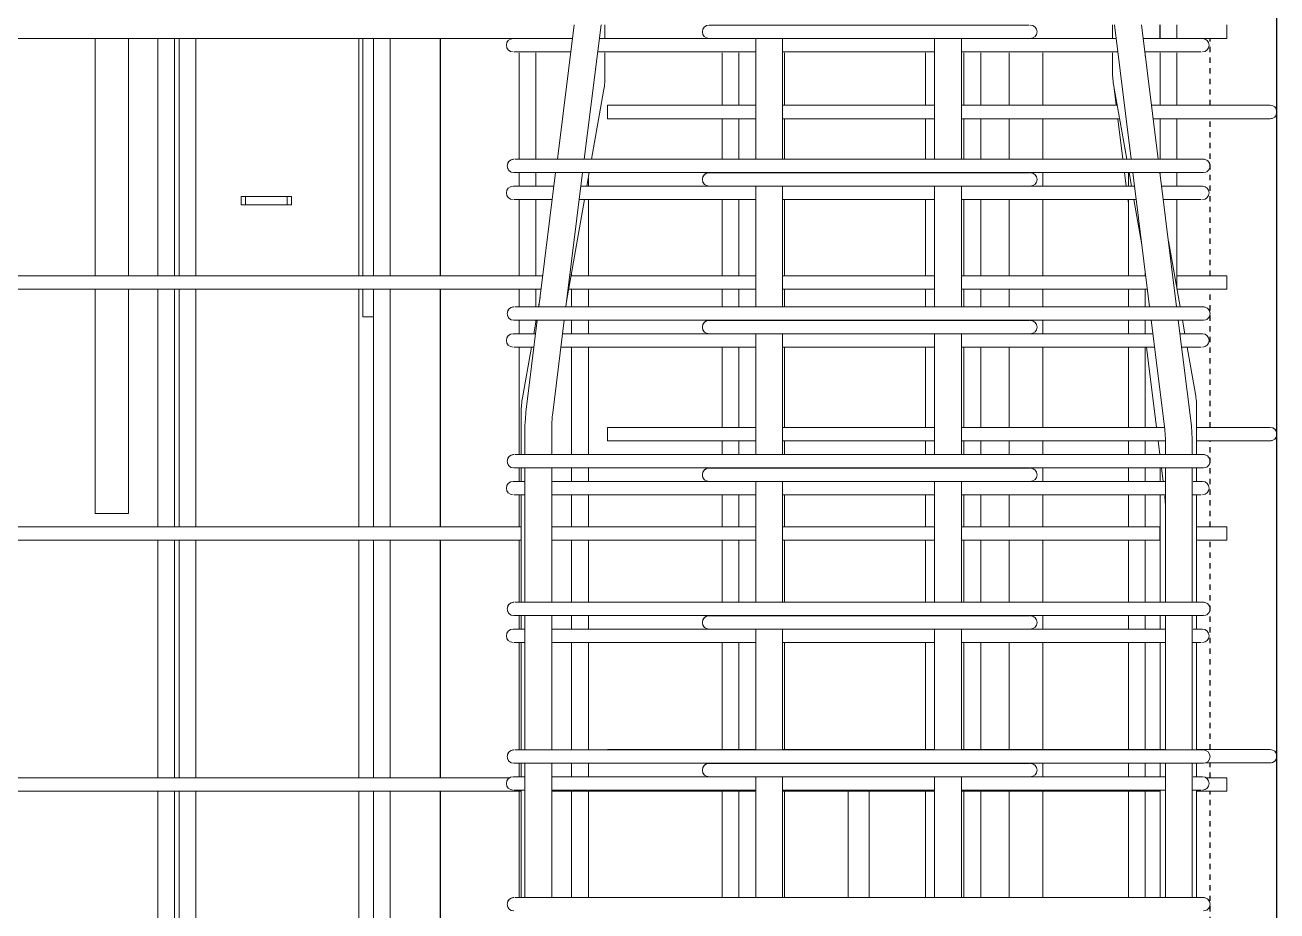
# Model space of a CAD drawing. Header units: millimetres. Extents: x -8986 to 3673, y -4076 to 6166.
# Drawn here: x -5737 to -4989, y 2462 to 2992 of the extents above; entities that cross this region are included whole.
import ezdxf

# ---------------------------------------------------------------- set-up
doc = ezdxf.new("R2010")
doc.units = ezdxf.units.MM
doc.linetypes.add('Dash', pattern=[6.36, 3.18, -3.18])
for name, color, linetype, lineweight in [('A-GENM', 13, 'Continuous', 18), ('A-WALL', 113, 'Continuous', 25), ('A-WALL-HDLN', 110, 'Dash', 25), ('S-RBAR', 171, 'Continuous', 18)]:
    doc.layers.add(name, color=color, linetype=linetype, lineweight=lineweight)

# ---------------------------------------------------------------- blocks, each defined once
blk = doc.blocks.new('RR spread anchor face based - RR-SA-0_7-110-1726815-Elevation Front 1')
at = {"layer": 'A-GENM'}
for p, q in [((-6075.8, 2889.5), (-6073.3, 2889.5)), ((-6075.8, 2884.5), (-6075.8, 2889.5)), ((-6073.3, 2889.5), (-6048.3, 2889.5)), ((-6073.3, 2889.5), (-6073.3, 2884.5)), ((-6048.3, 2889.5), (-6045.8, 2889.5)), ((-6048.3, 2889.5), (-6048.3, 2884.5)), ((-6045.8, 2889.5), (-6045.8, 2884.5)), ((-6073.3, 2884.5), (-6075.8, 2884.5)), ((-6048.3, 2884.5), (-6073.3, 2884.5)), ((-6045.8, 2884.5), (-6048.3, 2884.5))]:
    blk.add_line(p, q, dxfattribs=at)
blk = doc.blocks.new('12_7Ø_ Lifting Insert_COLUMN - 12_9Ø Lifting insert-V3-Elevation Front 1')
at = {"layer": 'A-GENM', "flags": 128}
for points in [[(-5245.15, 2534.1), (-5245.15, 2533.24), (-5245.15, 2531.84), (-5245.15, 2530.37), (-5245.15, 2528.86), (-5245.15, 2527.29), (-5245.15, 2525.68), (-5245.15, 2524.02), (-5245.15, 2522.31), (-5245.15, 2520.57), (-5245.15, 2518.78), (-5245.15, 2516.97), (-5245.15, 2515.12), (-5245.15, 2513.24), (-5245.15, 2511.34), (-5245.15, 2509.41), (-5245.15, 2507.46), (-5245.15, 2505.5), (-5245.15, 2503.52), (-5245.15, 2501.53), (-5245.15, 2499.54), (-5245.15, 2497.54), (-5245.15, 2495.54), (-5245.15, 2493.54), (-5245.15, 2491.55), (-5245.15, 2489.57), (-5245.15, 2487.6), (-5245.15, 2485.64), (-5245.15, 2483.7), (-5245.15, 2481.78), (-5245.15, 2479.89), (-5245.15, 2478.03), (-5245.15, 2476.19), (-5245.15, 2474.39), (-5245.15, 2472.63), (-5245.15, 2470.9)], [(-5232.45, 2470.5), (-5232.45, 2471.69), (-5232.45, 2473.43), (-5232.45, 2475.22), (-5232.45, 2477.03), (-5232.45, 2478.88), (-5232.45, 2480.76), (-5232.45, 2482.66), (-5232.45, 2484.59), (-5232.45, 2486.54), (-5232.45, 2488.5), (-5232.45, 2490.48), (-5232.45, 2492.47), (-5232.45, 2494.46), (-5232.45, 2496.46), (-5232.45, 2498.46), (-5232.45, 2500.46), (-5232.45, 2502.45), (-5232.45, 2504.43), (-5232.45, 2506.4), (-5232.45, 2508.36), (-5232.45, 2510.3), (-5232.45, 2512.22), (-5232.45, 2514.11), (-5232.45, 2515.97), (-5232.45, 2517.81), (-5232.45, 2519.61), (-5232.45, 2521.37), (-5232.45, 2523.1), (-5232.45, 2524.78), (-5232.45, 2526.43), (-5232.45, 2528.02), (-5232.45, 2529.56), (-5232.45, 2531.05), (-5232.45, 2532.49), (-5232.45, 2533.87)]]:
    blk.add_lwpolyline(points, dxfattribs=at)

msp = doc.modelspace()

# ---------------------------------------------------------------- linework, layer by layer
at = {"layer": 'A-WALL'}
for p, q in [((-4988.80383, -1395), (-4988.80383, 3660)), ((-5488.80383, 2984), (-5488.80383, 2842.03448)), ((-5488.80383, 2834.03448), (-5488.80383, 2692.06897)), ((-5488.80383, 2684.06897), (-5488.80383, 2542.10345)), ((-5488.80383, 2534.10345), (-5488.80383, 2392.13793))]:
    msp.add_line(p, q, dxfattribs=at)
at = {"layer": 'A-WALL-HDLN'}
for p, q in [((-5028.80383, 2944), (-5028.80383, 2984)), ((-5028.80383, 2842.03448), (-5028.80383, 2936)), ((-5028.80383, 2751.5), (-5028.80383, 2834.03448)), ((-5028.80383, 2692.06897), (-5028.80383, 2743.5)), ((-5028.80383, 2559), (-5028.80383, 2684.06897)), ((-5028.80383, 2542.10345), (-5028.80383, 2551)), ((-5028.80383, 2392.13793), (-5028.80383, 2534.10345))]:
    msp.add_line(p, q, dxfattribs=at)
at = {"layer": 'S-RBAR'}
for p, q in [((-5418.86112, 2911.75), (-5408.85539, 2992)), ((-5402.73724, 2911.75), (-5392.7315, 2992)), ((-5390.45803, 2983.93359), (-5390.45803, 2992)), ((-5328.19784, 2991.93359), (-5308.19784, 2991.93359)), ((-5156.19784, 2991.93359), (-5308.19784, 2991.93359)), ((-5156.19784, 2991.93359), (-5142.05571, 2991.93359)), ((-5142.05571, 2991.93359), (-5136.87933, 2991.93359)), ((-5136.23873, 2991.93359), (-5136.19784, 2991.93359)), ((-5087.14963, 2983.93359), (-5087.14963, 2992)), ((-5075.89803, 2911.75), (-5085.90376, 2992)), ((-5059.77414, 2911.75), (-5069.77987, 2992)), ((-5058.80383, 2984), (-5058.80383, 2992)), ((-5058.59657, 2983.93359), (-5058.59657, 2992)), ((-5048.59657, 2983.93359), (-5048.59657, 2992)), ((-5018.80383, 2984), (-5018.80383, 2992)), ((-6206.55321, 2984), (-5409.85285, 2984)), ((-5695.05383, 2984), (-5695.05383, 2842.03448)), ((-5675.05383, 2984), (-5675.05383, 2842.03448)), ((-5657.65663, 2842.03448), (-5657.65663, 2984)), ((-5647.65663, 2842.03448), (-5647.65663, 2984)), ((-5644.82283, 2842.03448), (-5644.82283, 2984)), ((-5634.82283, 2842.03448), (-5634.82283, 2984)), ((-5537.57758, 2842.03448), (-5537.57758, 2984)), ((-5535.0984, 2984), (-5535.0984, 2842.03448)), ((-5528.77608, 2842.03448), (-5528.77608, 2984)), ((-5518.77608, 2842.03448), (-5518.77608, 2984)), ((-5425.33806, 2983.93359), (-5445.33806, 2983.93359)), ((-5425.33806, 2983.93359), (-5409.86113, 2983.93359)), ((-5393.73724, 2983.93359), (-5328.19784, 2983.93359)), ((-5390.45803, 2984), (-5328.70225, 2984)), ((-5328.19784, 2983.93359), (-5308.19784, 2983.93359)), ((-5156.19784, 2983.93359), (-5308.19784, 2983.93359)), ((-5300.20383, 2911.75), (-5300.20383, 2983.93359)), ((-5284.20383, 2911.75), (-5284.20383, 2983.93359)), ((-5193.40383, 2911.75), (-5193.40383, 2983.93359)), ((-5177.40383, 2911.75), (-5177.40383, 2983.93359)), ((-5156.19784, 2983.93359), (-5143.28004, 2983.93359)), ((-5143.40508, 2983.93359), (-5140.82432, 2983.93359)), ((-5140.92924, 2983.93359), (-5136.19784, 2983.93359)), ((-5136.19784, 2983.93359), (-5084.89802, 2983.93359)), ((-5135.69344, 2984), (-5087.14963, 2984)), ((-5068.78242, 2984), (-5058.80383, 2984)), ((-5068.77414, 2983.93359), (-5053.33806, 2983.93359)), ((-5033.33806, 2983.93359), (-5053.33806, 2983.93359)), ((-5048.59657, 2984), (-5018.80383, 2984)), ((-5439.4802, 2975.93359), (-5444.65658, 2975.93359)), ((-5441.73624, 2911.75), (-5441.73624, 2975.36627)), ((-5425.33806, 2975.93359), (-5439.4802, 2975.93359)), ((-5431.73624, 2911.75), (-5431.73624, 2975.36627)), ((-5425.33806, 2975.93359), (-5410.85858, 2975.93359)), ((-5394.7347, 2975.93359), (-5300.20383, 2975.93359)), ((-5390.45803, 2960.68834), (-5390.45803, 2975.36627)), ((-5320.31349, 2944), (-5320.31349, 2975.36627)), ((-5310.31349, 2944), (-5310.31349, 2975.36627)), ((-5284.20383, 2975.93359), (-5193.40383, 2975.93359)), ((-5283.08708, 2944), (-5283.08708, 2975.36627)), ((-5198.89073, 2944), (-5198.89073, 2975.36627)), ((-5177.40383, 2975.93359), (-5083.90057, 2975.93359)), ((-5175.84182, 2944), (-5175.84182, 2975.36627)), ((-5165.84182, 2944), (-5165.84182, 2975.36627)), ((-5148.80383, 2944), (-5148.80383, 2975.36627)), ((-5128.80383, 2944), (-5128.80383, 2975.36627)), ((-5087.14963, 2964.78959), (-5087.14963, 2975.36627)), ((-5067.77668, 2975.93359), (-5053.33806, 2975.93359)), ((-5067.46797, 2973.45759), (-5067.46797, 2975.36627)), ((-5058.59657, 2944), (-5058.59657, 2975.36627)), ((-5039.19593, 2975.93359), (-5053.33806, 2975.93359)), ((-5048.59657, 2944), (-5048.59657, 2975.36627)), ((-5034.01955, 2975.93359), (-5039.19593, 2975.93359)), ((-5078.53779, 2911.75), (-5086.4204, 2956.45447)), ((-5084.87087, 2944), (-5086.31266, 2955.56375)), ((-5398.34671, 2911.75), (-5391.18726, 2952.35322)), ((-5388.80383, 2944), (-5300.20383, 2944)), ((-5388.80383, 2936), (-5388.80383, 2944)), ((-5284.20383, 2944), (-5193.40383, 2944)), ((-5177.40383, 2944), (-5084.22434, 2944)), ((-5063.79514, 2944), (-5012.80383, 2944)), ((-4992.80383, 2944), (-5012.80383, 2944)), ((-5388.80383, 2936), (-5300.20383, 2936)), ((-5320.31349, 2911.75), (-5320.31349, 2936)), ((-5310.31349, 2911.75), (-5310.31349, 2936)), ((-5284.20383, 2936), (-5193.40383, 2936)), ((-5283.08708, 2911.75), (-5283.08708, 2936)), ((-5198.89073, 2911.75), (-5198.89073, 2936)), ((-5177.40383, 2936), (-5082.81372, 2936)), ((-5175.84182, 2911.75), (-5175.84182, 2936)), ((-5165.84182, 2911.75), (-5165.84182, 2936)), ((-5148.80383, 2911.75), (-5148.80383, 2936)), ((-5128.80383, 2911.75), (-5128.80383, 2936)), ((-5080.84988, 2911.75), (-5083.87341, 2936)), ((-5062.79768, 2936), (-5012.80383, 2936)), ((-5058.59657, 2911.75), (-5058.59657, 2936)), ((-5048.59657, 2911.75), (-5048.59657, 2936)), ((-4992.80383, 2936), (-5012.80383, 2936)), ((-5444.80383, 2911.75), (-5444.7204, 2911.75)), ((-5444.12235, 2911.75), (-5438.94597, 2911.75)), ((-5438.94597, 2911.75), (-5424.80383, 2911.75)), ((-5052.80383, 2911.75), (-5424.80383, 2911.75)), ((-5052.80383, 2911.75), (-5032.80383, 2911.75)), ((-5444.80383, 2903.75), (-5440.07244, 2903.75)), ((-5441.73624, 2895.68359), (-5441.73624, 2903.75)), ((-5440.17735, 2903.75), (-5437.5966, 2903.75)), ((-5437.72163, 2903.75), (-5424.80383, 2903.75)), ((-5431.73624, 2895.68359), (-5431.73624, 2903.75)), ((-5429.86431, 2823.5), (-5419.85858, 2903.75)), ((-5052.80383, 2903.75), (-5424.80383, 2903.75)), ((-5413.74042, 2823.5), (-5403.73469, 2903.75)), ((-5401.17965, 2895.68359), (-5399.75732, 2903.75)), ((-5328.19784, 2903.68359), (-5308.19784, 2903.68359)), ((-5156.19784, 2903.68359), (-5308.19784, 2903.68359)), ((-5156.19784, 2903.68359), (-5142.05571, 2903.68359)), ((-5142.05571, 2903.68359), (-5136.87933, 2903.68359)), ((-5136.23873, 2903.68359), (-5136.19784, 2903.68359)), ((-5128.80383, 2895.68359), (-5128.80383, 2903.75)), ((-5078.84668, 2895.68359), (-5079.85242, 2903.75)), ((-5077.46797, 2895.68359), (-5077.46797, 2903.75)), ((-5075.70485, 2895.68359), (-5077.12718, 2903.75)), ((-5064.89484, 2823.5), (-5074.90057, 2903.75)), ((-5048.77096, 2823.5), (-5058.77669, 2903.75)), ((-5058.59657, 2902.30541), (-5058.59657, 2903.75)), ((-5052.80383, 2903.75), (-5032.80383, 2903.75)), ((-5048.59657, 2895.68359), (-5048.59657, 2903.75)), ((-5425.33806, 2895.68359), (-5445.33806, 2895.68359)), ((-5425.33806, 2895.68359), (-5420.86431, 2895.68359)), ((-5404.74043, 2895.68359), (-5328.19784, 2895.68359)), ((-5400.33233, 2895.68359), (-5400.33233, 2900.48899)), ((-5328.19784, 2895.68359), (-5308.19784, 2895.68359)), ((-5156.19784, 2895.68359), (-5308.19784, 2895.68359)), ((-5300.20383, 2823.5), (-5300.20383, 2895.68359)), ((-5284.20383, 2823.5), (-5284.20383, 2895.68359)), ((-5193.40383, 2823.5), (-5193.40383, 2895.68359)), ((-5177.40383, 2823.5), (-5177.40383, 2895.68359)), ((-5156.19784, 2895.68359), (-5143.28004, 2895.68359)), ((-5143.40508, 2895.68359), (-5140.82432, 2895.68359)), ((-5140.92924, 2895.68359), (-5136.19784, 2895.68359)), ((-5136.19784, 2895.68359), (-5073.89484, 2895.68359)), ((-5057.77095, 2895.68359), (-5053.33806, 2895.68359)), ((-5033.33806, 2895.68359), (-5053.33806, 2895.68359)), ((-5439.4802, 2887.68359), (-5444.65658, 2887.68359)), ((-5441.73624, 2842.03448), (-5441.73624, 2887.68359)), ((-5425.33806, 2887.68359), (-5439.4802, 2887.68359)), ((-5431.73624, 2842.03448), (-5431.73624, 2887.68359)), ((-5425.33806, 2887.68359), (-5421.86177, 2887.68359)), ((-5413.33691, 2826.73632), (-5402.59026, 2887.68359)), ((-5405.73788, 2887.68359), (-5300.20383, 2887.68359)), ((-5400.33233, 2842.03448), (-5400.33233, 2887.68359)), ((-5320.31349, 2842.03448), (-5320.31349, 2887.68359)), ((-5310.31349, 2842.03448), (-5310.31349, 2887.68359)), ((-5284.20383, 2887.68359), (-5193.40383, 2887.68359)), ((-5283.08708, 2842.03448), (-5283.08708, 2887.68359)), ((-5198.89073, 2842.03448), (-5198.89073, 2887.68359)), ((-5177.40383, 2887.68359), (-5072.89738, 2887.68359)), ((-5175.84182, 2842.03448), (-5175.84182, 2887.68359)), ((-5165.84182, 2842.03448), (-5165.84182, 2887.68359)), ((-5148.80383, 2842.03448), (-5148.80383, 2887.68359)), ((-5128.80383, 2842.03448), (-5128.80383, 2887.68359)), ((-5077.46797, 2884.62574), (-5077.81466, 2887.40631)), ((-5077.46797, 2842.03448), (-5077.46797, 2887.68359)), ((-5069.52507, 2860.63633), (-5074.29424, 2887.68359)), ((-5056.7735, 2887.68359), (-5053.33806, 2887.68359)), ((-5039.19593, 2887.68359), (-5053.33806, 2887.68359)), ((-5048.59657, 2834.08524), (-5048.59657, 2887.68359)), ((-5034.01955, 2887.68359), (-5039.19593, 2887.68359)), ((-5046.73011, 2823.5), (-5053.69799, 2863.01683)), ((-5410.33233, 2842.03448), (-5410.33233, 2843.77617)), ((-5067.46797, 2842.03448), (-5067.46797, 2844.13752)), ((-6211.80383, 2842.03448), (-5427.55339, 2842.03448)), ((-5410.63943, 2842.03448), (-5300.20383, 2842.03448)), ((-5284.20383, 2842.03448), (-5193.40383, 2842.03448)), ((-5177.40383, 2842.03448), (-5067.20576, 2842.03448)), ((-5048.59657, 2842.03448), (-5018.80383, 2842.03448)), ((-5018.80383, 2834.03448), (-5018.80383, 2842.03448)), ((-6211.80383, 2834.03448), (-5428.55085, 2834.03448)), ((-5695.05383, 2834.03448), (-5695.05383, 2700)), ((-5675.05383, 2834.03448), (-5675.05383, 2700)), ((-5657.65663, 2692.06897), (-5657.65663, 2834.03448)), ((-5647.65663, 2692.06897), (-5647.65663, 2834.03448)), ((-5644.82283, 2692.06897), (-5644.82283, 2834.03448)), ((-5634.82283, 2692.06897), (-5634.82283, 2834.03448)), ((-5537.57758, 2692.06897), (-5537.57758, 2834.03448)), ((-5535.0984, 2834.03448), (-5535.0984, 2817.5)), ((-5528.77608, 2692.06897), (-5528.77608, 2834.03448)), ((-5518.77608, 2692.06897), (-5518.77608, 2834.03448)), ((-5441.73624, 2823.5), (-5441.73624, 2834.03448)), ((-5431.73624, 2823.5), (-5431.73624, 2834.03448)), ((-5430.15439, 2823.5), (-5429.16399, 2829.11681)), ((-5412.05005, 2834.03448), (-5300.20383, 2834.03448)), ((-5410.33233, 2823.5), (-5410.33233, 2834.03448)), ((-5400.33233, 2823.5), (-5400.33233, 2834.03448)), ((-5320.31349, 2823.5), (-5320.31349, 2834.03448)), ((-5310.31349, 2823.5), (-5310.31349, 2834.03448)), ((-5284.20383, 2834.03448), (-5193.40383, 2834.03448)), ((-5283.08708, 2823.5), (-5283.08708, 2834.03448)), ((-5198.89073, 2823.5), (-5198.89073, 2834.03448)), ((-5177.40383, 2834.03448), (-5066.2083, 2834.03448)), ((-5175.84182, 2823.5), (-5175.84182, 2834.03448)), ((-5165.84182, 2823.5), (-5165.84182, 2834.03448)), ((-5148.80383, 2823.5), (-5148.80383, 2834.03448)), ((-5128.80383, 2823.5), (-5128.80383, 2834.03448)), ((-5077.46797, 2823.5), (-5077.46797, 2834.03448)), ((-5067.46797, 2823.5), (-5067.46797, 2834.03448)), ((-5048.58763, 2834.03448), (-5018.80383, 2834.03448)), ((-5444.80383, 2823.5), (-5444.7204, 2823.5)), ((-5444.12235, 2823.5), (-5438.94597, 2823.5)), ((-5438.94597, 2823.5), (-5424.80383, 2823.5)), ((-5052.80383, 2823.5), (-5424.80383, 2823.5)), ((-5052.80383, 2823.5), (-5032.80383, 2823.5)), ((-5535.0984, 2817.5), (-5528.77608, 2817.5)), ((-5444.80383, 2815.5), (-5440.07244, 2815.5)), ((-5441.73624, 2807.43359), (-5441.73624, 2815.5)), ((-5440.17735, 2815.5), (-5437.5966, 2815.5)), ((-5437.72163, 2815.5), (-5424.80383, 2815.5)), ((-5437.70544, 2760.61093), (-5430.86176, 2815.5)), ((-5432.98733, 2807.43359), (-5431.565, 2815.5)), ((-5431.73624, 2814.52885), (-5431.73624, 2815.5)), ((-5052.80383, 2815.5), (-5424.80383, 2815.5)), ((-5421.82838, 2758.63135), (-5414.73788, 2815.5)), ((-5410.33233, 2807.43359), (-5410.33233, 2815.5)), ((-5400.33233, 2807.43359), (-5400.33233, 2815.5)), ((-5328.19784, 2815.43359), (-5308.19784, 2815.43359)), ((-5156.19784, 2815.43359), (-5308.19784, 2815.43359)), ((-5156.19784, 2815.43359), (-5142.05571, 2815.43359)), ((-5142.05571, 2815.43359), (-5136.87933, 2815.43359)), ((-5136.23873, 2815.43359), (-5136.19784, 2815.43359)), ((-5128.80383, 2807.43359), (-5128.80383, 2815.5)), ((-5077.46797, 2807.43359), (-5077.46797, 2815.5)), ((-5067.46797, 2807.43359), (-5067.46797, 2815.5)), ((-5055.77928, 2750.38955), (-5063.89739, 2815.5)), ((-5052.80383, 2815.5), (-5032.80383, 2815.5)), ((-5039.90222, 2752.36913), (-5047.7735, 2815.5)), ((-5043.89717, 2807.43359), (-5045.3195, 2815.5)), ((-5432.04325, 2807.43359), (-5445.33806, 2807.43359)), ((-5415.74361, 2807.43359), (-5328.19784, 2807.43359)), ((-5328.19784, 2807.43359), (-5308.19784, 2807.43359)), ((-5156.19784, 2807.43359), (-5308.19784, 2807.43359)), ((-5300.20383, 2804.95173), (-5300.20383, 2807.43359)), ((-5284.20383, 2804.95173), (-5284.20383, 2807.43359)), ((-5193.40383, 2804.95173), (-5193.40383, 2807.43359)), ((-5177.40383, 2804.95173), (-5177.40383, 2807.43359)), ((-5156.19784, 2807.43359), (-5143.28004, 2807.43359)), ((-5143.40508, 2807.43359), (-5140.82432, 2807.43359)), ((-5140.92924, 2807.43359), (-5136.19784, 2807.43359)), ((-5136.19784, 2807.43359), (-5062.89165, 2807.43359)), ((-5033.33806, 2807.43359), (-5046.59258, 2807.43359)), ((-5439.4802, 2799.43359), (-5444.65658, 2799.43359)), ((-5441.73624, 2735.25), (-5441.73624, 2799.43359)), ((-5439.72881, 2769.20077), (-5434.39794, 2799.43359)), ((-5432.99173, 2799.43359), (-5439.4802, 2799.43359)), ((-5416.74107, 2799.43359), (-5300.20383, 2799.43359)), ((-5410.33233, 2735.25), (-5410.33233, 2799.43359)), ((-5400.33233, 2735.25), (-5400.33233, 2799.43359)), ((-5320.31349, 2751.5), (-5320.31349, 2799.43359)), ((-5310.31349, 2751.5), (-5310.31349, 2799.43359)), ((-5300.20383, 2804.95173), (-5300.20383, 2798.00581)), ((-5284.20383, 2804.95173), (-5284.20383, 2798.00581)), ((-5284.20383, 2799.43359), (-5193.40383, 2799.43359)), ((-5283.08708, 2751.5), (-5283.08708, 2799.43359)), ((-5198.89073, 2751.5), (-5198.89073, 2799.43359)), ((-5193.40383, 2804.95173), (-5193.40383, 2798.00581)), ((-5177.40383, 2804.95173), (-5177.40383, 2798.00581)), ((-5177.40383, 2799.43359), (-5061.89419, 2799.43359)), ((-5175.84182, 2751.5), (-5175.84182, 2799.43359)), ((-5165.84182, 2751.5), (-5165.84182, 2799.43359)), ((-5148.80383, 2751.5), (-5148.80383, 2799.43359)), ((-5128.80383, 2751.5), (-5128.80383, 2799.43359)), ((-5077.46797, 2751.5), (-5077.46797, 2799.43359)), ((-5067.46797, 2751.5), (-5067.46797, 2799.43359)), ((-5060.86958, 2751.5), (-5066.84604, 2799.43359)), ((-5039.19593, 2799.43359), (-5045.68439, 2799.43359)), ((-5037.53306, 2771.34092), (-5042.48655, 2799.43359)), ((-5034.01955, 2799.43359), (-5039.19593, 2799.43359)), ((-5300.20383, 2735.25), (-5300.20383, 2798.00581)), ((-5284.20383, 2735.25), (-5284.20383, 2798.00581)), ((-5193.40383, 2735.25), (-5193.40383, 2798.00581)), ((-5177.40383, 2735.25), (-5177.40383, 2798.00581)), ((-5440.45803, 2735.25), (-5440.45803, 2760.86566)), ((-5036.80383, 2735.25), (-5036.80383, 2763.00581)), ((-5438.19661, 2752.67521), (-5437.95103, 2756.64307)), ((-5437.95103, 2756.64307), (-5437.70544, 2760.61093)), ((-5422.19661, 2752.67521), (-5421.87279, 2758.26338)), ((-5421.87279, 2758.26338), (-5421.82838, 2758.63135)), ((-5438.19661, 2735.25), (-5438.19661, 2752.67521)), ((-5422.19661, 2735.25), (-5422.19661, 2752.67521)), ((-5388.80383, 2751.5), (-5300.20383, 2751.5)), ((-5388.80383, 2743.5), (-5388.80383, 2751.5)), ((-5284.20383, 2751.5), (-5193.40383, 2751.5)), ((-5177.40383, 2751.5), (-5055.91774, 2751.5)), ((-5055.73487, 2750.02158), (-5055.77928, 2750.38955)), ((-5055.41105, 2744.43341), (-5055.73487, 2750.02158)), ((-5039.65663, 2748.40127), (-5039.90222, 2752.36913)), ((-5039.41105, 2744.43341), (-5039.65663, 2748.40127)), ((-5036.80383, 2751.5), (-5012.80383, 2751.5)), ((-4992.80383, 2751.5), (-5012.80383, 2751.5)), ((-5388.80383, 2743.5), (-5300.20383, 2743.5)), ((-5320.31349, 2735.25), (-5320.31349, 2743.5)), ((-5310.31349, 2735.25), (-5310.31349, 2743.5)), ((-5284.20383, 2743.5), (-5193.40383, 2743.5)), ((-5283.08708, 2735.25), (-5283.08708, 2743.5)), ((-5198.89073, 2735.25), (-5198.89073, 2743.5)), ((-5177.40383, 2743.5), (-5055.41105, 2743.5)), ((-5175.84182, 2735.25), (-5175.84182, 2743.5)), ((-5165.84182, 2735.25), (-5165.84182, 2743.5)), ((-5148.80383, 2735.25), (-5148.80383, 2743.5)), ((-5128.80383, 2735.25), (-5128.80383, 2743.5)), ((-5077.46797, 2735.25), (-5077.46797, 2743.5)), ((-5067.46797, 2735.25), (-5067.46797, 2743.5)), ((-5058.8435, 2735.25), (-5059.87213, 2743.5)), ((-5055.41105, 2735.25), (-5055.41105, 2744.43341)), ((-5039.41105, 2735.25), (-5039.41105, 2744.43341)), ((-5036.80383, 2743.5), (-5012.80383, 2743.5)), ((-4992.80383, 2743.5), (-5012.80383, 2743.5)), ((-5444.80383, 2735.25), (-5444.7204, 2735.25)), ((-5444.12235, 2735.25), (-5438.94597, 2735.25)), ((-5438.94597, 2735.25), (-5424.80383, 2735.25)), ((-5052.80383, 2735.25), (-5424.80383, 2735.25)), ((-5052.80383, 2735.25), (-5032.80383, 2735.25)), ((-5444.80383, 2727.25), (-5440.07244, 2727.25)), ((-5441.73624, 2719.18359), (-5441.73624, 2727.25)), ((-5440.45803, 2719.18359), (-5440.45803, 2727.25)), ((-5440.17735, 2727.25), (-5437.5966, 2727.25)), ((-5438.19661, 2647), (-5438.19661, 2727.25)), ((-5437.72163, 2727.25), (-5424.80383, 2727.25)), ((-5052.80383, 2727.25), (-5424.80383, 2727.25)), ((-5422.19661, 2647), (-5422.19661, 2727.25)), ((-5410.33233, 2719.18359), (-5410.33233, 2727.25)), ((-5400.33233, 2719.18359), (-5400.33233, 2727.25)), ((-5328.19784, 2727.18359), (-5308.19784, 2727.18359)), ((-5156.19784, 2727.18359), (-5308.19784, 2727.18359)), ((-5156.19784, 2727.18359), (-5142.05571, 2727.18359)), ((-5142.05571, 2727.18359), (-5136.87933, 2727.18359)), ((-5136.23873, 2727.18359), (-5136.19784, 2727.18359)), ((-5128.80383, 2719.18359), (-5128.80383, 2727.25)), ((-5077.46797, 2719.18359), (-5077.46797, 2727.25)), ((-5067.46797, 2719.18359), (-5067.46797, 2727.25)), ((-5058.59657, 2719.18359), (-5058.59657, 2727.25)), ((-5056.84031, 2719.18359), (-5057.84605, 2727.25)), ((-5055.41105, 2647), (-5055.41105, 2727.25)), ((-5052.80383, 2727.25), (-5032.80383, 2727.25)), ((-5039.41105, 2647), (-5039.41105, 2727.25)), ((-5036.80383, 2719.18359), (-5036.80383, 2727.25)), ((-5438.64646, 2719.18359), (-5445.33806, 2719.18359)), ((-5422.19661, 2719.18359), (-5328.19784, 2719.18359)), ((-5328.19784, 2719.18359), (-5308.19784, 2719.18359)), ((-5156.19784, 2719.18359), (-5308.19784, 2719.18359)), ((-5300.20383, 2647), (-5300.20383, 2719.18359)), ((-5284.20383, 2647), (-5284.20383, 2719.18359)), ((-5193.40383, 2647), (-5193.40383, 2719.18359)), ((-5177.40383, 2647), (-5177.40383, 2719.18359)), ((-5156.19784, 2719.18359), (-5143.28004, 2719.18359)), ((-5143.40508, 2719.18359), (-5140.82432, 2719.18359)), ((-5140.92924, 2719.18359), (-5136.19784, 2719.18359)), ((-5136.19784, 2719.18359), (-5055.41105, 2719.18359)), ((-5033.33806, 2719.18359), (-5038.92869, 2719.18359)), ((-5439.4802, 2711.18359), (-5444.65658, 2711.18359)), ((-5441.73624, 2692.06897), (-5441.73624, 2711.18359)), ((-5440.45803, 2647), (-5440.45803, 2711.18359)), ((-5438.34, 2711.18359), (-5439.4802, 2711.18359)), ((-5422.19661, 2711.18359), (-5300.20383, 2711.18359)), ((-5410.33233, 2692.06897), (-5410.33233, 2711.18359)), ((-5400.33233, 2692.06897), (-5400.33233, 2711.18359)), ((-5320.31349, 2692.06897), (-5320.31349, 2711.18359)), ((-5310.31349, 2692.06897), (-5310.31349, 2711.18359)), ((-5284.20383, 2711.18359), (-5193.40383, 2711.18359)), ((-5283.08708, 2692.06897), (-5283.08708, 2711.18359)), ((-5198.89073, 2692.06897), (-5198.89073, 2711.18359)), ((-5177.40383, 2711.18359), (-5055.41105, 2711.18359)), ((-5175.84182, 2692.06897), (-5175.84182, 2711.18359)), ((-5165.84182, 2692.06897), (-5165.84182, 2711.18359)), ((-5148.80383, 2692.06897), (-5148.80383, 2711.18359)), ((-5128.80383, 2692.06897), (-5128.80383, 2711.18359)), ((-5077.46797, 2692.06897), (-5077.46797, 2711.18359)), ((-5067.46797, 2692.06897), (-5067.46797, 2711.18359)), ((-5058.59657, 2647), (-5058.59657, 2711.18359)), ((-5055.73487, 2710.30577), (-5055.77928, 2710.67374)), ((-5055.41105, 2704.7176), (-5055.73487, 2710.30577)), ((-5034.01955, 2711.18359), (-5039.19593, 2711.18359)), ((-5036.80383, 2647), (-5036.80383, 2711.18359)), ((-5695.05383, 2700), (-5675.05383, 2700)), ((-6211.80383, 2692.06897), (-5440.45803, 2692.06897)), ((-5422.19661, 2692.06897), (-5300.20383, 2692.06897)), ((-5284.20383, 2692.06897), (-5193.40383, 2692.06897)), ((-5177.40383, 2692.06897), (-5058.80383, 2692.06897)), ((-5058.80383, 2684.06897), (-5058.80383, 2692.06897)), ((-5036.80383, 2692.06897), (-5018.80383, 2692.06897)), ((-5018.80383, 2684.06897), (-5018.80383, 2692.06897)), ((-6211.80383, 2684.06897), (-5440.45803, 2684.06897)), ((-5657.65663, 2542.10345), (-5657.65663, 2684.06897)), ((-5647.65663, 2542.10345), (-5647.65663, 2684.06897)), ((-5644.82283, 2542.10345), (-5644.82283, 2684.06897)), ((-5634.82283, 2542.10345), (-5634.82283, 2684.06897)), ((-5537.57758, 2542.10345), (-5537.57758, 2684.06897)), ((-5528.77608, 2542.10345), (-5528.77608, 2684.06897)), ((-5518.77608, 2542.10345), (-5518.77608, 2684.06897)), ((-5441.73624, 2647), (-5441.73624, 2684.06897)), ((-5422.19661, 2684.06897), (-5300.20383, 2684.06897)), ((-5410.33233, 2647), (-5410.33233, 2684.06897)), ((-5400.33233, 2647), (-5400.33233, 2684.06897)), ((-5320.31349, 2647), (-5320.31349, 2684.06897)), ((-5310.31349, 2647), (-5310.31349, 2684.06897)), ((-5284.20383, 2684.06897), (-5193.40383, 2684.06897)), ((-5283.08708, 2647), (-5283.08708, 2684.06897)), ((-5198.89073, 2647), (-5198.89073, 2684.06897)), ((-5177.40383, 2684.06897), (-5058.80383, 2684.06897)), ((-5175.84182, 2647), (-5175.84182, 2684.06897)), ((-5165.84182, 2647), (-5165.84182, 2684.06897)), ((-5148.80383, 2647), (-5148.80383, 2684.06897)), ((-5128.80383, 2647), (-5128.80383, 2684.06897)), ((-5077.46797, 2647), (-5077.46797, 2684.06897)), ((-5067.46797, 2647), (-5067.46797, 2684.06897)), ((-5036.80383, 2684.06897), (-5018.80383, 2684.06897)), ((-5444.80383, 2647), (-5444.7204, 2647)), ((-5444.12235, 2647), (-5438.94597, 2647)), ((-5438.94597, 2647), (-5424.80383, 2647)), ((-5052.80383, 2647), (-5424.80383, 2647)), ((-5052.80383, 2647), (-5032.80383, 2647)), ((-5444.80383, 2639), (-5440.07244, 2639)), ((-5441.73624, 2630.93359), (-5441.73624, 2639)), ((-5440.45803, 2630.93359), (-5440.45803, 2639)), ((-5440.17735, 2639), (-5437.5966, 2639)), ((-5438.19661, 2558.75), (-5438.19661, 2639)), ((-5437.72163, 2639), (-5424.80383, 2639)), ((-5052.80383, 2639), (-5424.80383, 2639)), ((-5422.19661, 2558.75), (-5422.19661, 2639)), ((-5410.33233, 2630.93359), (-5410.33233, 2639)), ((-5400.33233, 2630.93359), (-5400.33233, 2639)), ((-5328.19784, 2638.93359), (-5308.19784, 2638.93359)), ((-5156.19784, 2638.93359), (-5308.19784, 2638.93359)), ((-5156.19784, 2638.93359), (-5142.05571, 2638.93359)), ((-5142.05571, 2638.93359), (-5136.87933, 2638.93359)), ((-5136.23873, 2638.93359), (-5136.19784, 2638.93359)), ((-5128.80383, 2630.93359), (-5128.80383, 2639)), ((-5077.46797, 2630.93359), (-5077.46797, 2639)), ((-5067.46797, 2630.93359), (-5067.46797, 2639)), ((-5058.59657, 2630.93359), (-5058.59657, 2639)), ((-5055.41105, 2558.75), (-5055.41105, 2639)), ((-5052.80383, 2639), (-5032.80383, 2639)), ((-5039.41105, 2558.75), (-5039.41105, 2639)), ((-5036.80383, 2630.93359), (-5036.80383, 2639)), ((-5438.64646, 2630.93359), (-5445.33806, 2630.93359)), ((-5422.19661, 2630.93359), (-5328.19784, 2630.93359)), ((-5328.19784, 2630.93359), (-5308.19784, 2630.93359)), ((-5156.19784, 2630.93359), (-5308.19784, 2630.93359)), ((-5300.20383, 2558.75), (-5300.20383, 2630.93359)), ((-5284.20383, 2558.75), (-5284.20383, 2630.93359)), ((-5193.40383, 2558.75), (-5193.40383, 2630.93359)), ((-5177.40383, 2558.75), (-5177.40383, 2630.93359)), ((-5156.19784, 2630.93359), (-5143.28004, 2630.93359)), ((-5143.40508, 2630.93359), (-5140.82432, 2630.93359)), ((-5140.92924, 2630.93359), (-5136.19784, 2630.93359)), ((-5136.19784, 2630.93359), (-5055.41105, 2630.93359)), ((-5033.33806, 2630.93359), (-5038.92869, 2630.93359)), ((-5439.4802, 2622.93359), (-5444.65658, 2622.93359)), ((-5441.73624, 2558.75), (-5441.73624, 2622.93359)), ((-5440.45803, 2558.75), (-5440.45803, 2622.93359)), ((-5438.34, 2622.93359), (-5439.4802, 2622.93359)), ((-5422.19661, 2622.93359), (-5300.20383, 2622.93359)), ((-5410.33233, 2558.75), (-5410.33233, 2622.93359)), ((-5400.33233, 2558.75), (-5400.33233, 2622.93359)), ((-5320.31349, 2559), (-5320.31349, 2622.93359)), ((-5310.31349, 2559), (-5310.31349, 2622.93359)), ((-5284.20383, 2622.93359), (-5193.40383, 2622.93359)), ((-5283.08708, 2559), (-5283.08708, 2622.93359)), ((-5198.89073, 2559), (-5198.89073, 2622.93359)), ((-5177.40383, 2622.93359), (-5055.41105, 2622.93359)), ((-5175.84182, 2559), (-5175.84182, 2622.93359)), ((-5165.84182, 2559), (-5165.84182, 2622.93359)), ((-5148.80383, 2559), (-5148.80383, 2622.93359)), ((-5128.80383, 2559), (-5128.80383, 2622.93359)), ((-5077.46797, 2559), (-5077.46797, 2622.93359)), ((-5067.46797, 2559), (-5067.46797, 2622.93359)), ((-5058.59657, 2559), (-5058.59657, 2622.93359)), ((-5034.01955, 2622.93359), (-5039.19593, 2622.93359)), ((-5036.80383, 2558.75), (-5036.80383, 2622.93359)), ((-5444.80383, 2558.75), (-5444.7204, 2558.75)), ((-5444.12235, 2558.75), (-5438.94597, 2558.75)), ((-5438.94597, 2558.75), (-5424.80383, 2558.75)), ((-5052.80383, 2558.75), (-5424.80383, 2558.75)), ((-5388.80383, 2559), (-5300.20383, 2559)), ((-5284.20383, 2559), (-5193.40383, 2559)), ((-5177.40383, 2559), (-5055.41105, 2559)), ((-5052.80383, 2558.75), (-5032.80383, 2558.75)), ((-5036.80383, 2559), (-5012.80383, 2559)), ((-4992.80383, 2559), (-5012.80383, 2559)), ((-5444.80383, 2550.75), (-5440.07244, 2550.75)), ((-5441.73624, 2542.68359), (-5441.73624, 2550.75)), ((-5440.45803, 2542.68359), (-5440.45803, 2550.75)), ((-5440.17735, 2550.75), (-5437.5966, 2550.75)), ((-5438.19661, 2470.5), (-5438.19661, 2550.75)), ((-5437.72163, 2550.75), (-5424.80383, 2550.75)), ((-5052.80383, 2550.75), (-5424.80383, 2550.75)), ((-5422.19661, 2470.5), (-5422.19661, 2550.75)), ((-5410.33233, 2542.68359), (-5410.33233, 2550.75)), ((-5400.33233, 2542.68359), (-5400.33233, 2550.75)), ((-5328.19784, 2550.68359), (-5308.19784, 2550.68359)), ((-5156.19784, 2550.68359), (-5308.19784, 2550.68359)), ((-5156.19784, 2550.68359), (-5142.05571, 2550.68359)), ((-5142.05571, 2550.68359), (-5136.87933, 2550.68359)), ((-5136.23873, 2550.68359), (-5136.19784, 2550.68359)), ((-5128.80383, 2542.68359), (-5128.80383, 2550.75)), ((-5077.46797, 2542.68359), (-5077.46797, 2550.75)), ((-5067.46797, 2542.68359), (-5067.46797, 2550.75)), ((-5058.59657, 2542.68359), (-5058.59657, 2550.75)), ((-5055.41105, 2470.5), (-5055.41105, 2550.75)), ((-5052.80383, 2550.75), (-5032.80383, 2550.75)), ((-5039.41105, 2470.5), (-5039.41105, 2550.75)), ((-5036.80383, 2542.68359), (-5036.80383, 2550.75)), ((-5031.49405, 2551), (-5012.80383, 2551)), ((-4992.80383, 2551), (-5012.80383, 2551)), ((-6211.80383, 2542.10345), (-5447.33806, 2542.10345)), ((-5438.64646, 2542.68359), (-5445.33806, 2542.68359)), ((-5422.19661, 2542.68359), (-5328.19784, 2542.68359)), ((-5328.19784, 2542.68359), (-5308.19784, 2542.68359)), ((-5156.19784, 2542.68359), (-5308.19784, 2542.68359)), ((-5300.20383, 2470.5), (-5300.20383, 2542.68359)), ((-5284.20383, 2470.5), (-5284.20383, 2542.68359)), ((-5193.40383, 2470.5), (-5193.40383, 2542.68359)), ((-5177.40383, 2470.5), (-5177.40383, 2542.68359)), ((-5156.19784, 2542.68359), (-5143.28004, 2542.68359)), ((-5143.40508, 2542.68359), (-5140.82432, 2542.68359)), ((-5140.92924, 2542.68359), (-5136.19784, 2542.68359)), ((-5136.19784, 2542.68359), (-5055.41105, 2542.68359)), ((-5033.33806, 2542.68359), (-5038.92869, 2542.68359)), ((-5031.33806, 2542.10345), (-5018.80383, 2542.10345)), ((-5018.80383, 2534.10345), (-5018.80383, 2542.10345)), ((-6211.80383, 2534.10345), (-5440.45803, 2534.10345)), ((-5657.65663, 2392.13793), (-5657.65663, 2534.10345)), ((-5647.65663, 2392.13793), (-5647.65663, 2534.10345)), ((-5644.82283, 2392.13793), (-5644.82283, 2534.10345)), ((-5634.82283, 2392.13793), (-5634.82283, 2534.10345)), ((-5537.57758, 2392.13793), (-5537.57758, 2534.10345)), ((-5528.77608, 2392.13793), (-5528.77608, 2534.10345)), ((-5518.77608, 2392.13793), (-5518.77608, 2534.10345)), ((-5439.4802, 2534.68359), (-5444.65658, 2534.68359)), ((-5441.73624, 2470.5), (-5441.73624, 2534.10345)), ((-5440.45803, 2470.5), (-5440.45803, 2534.68359)), ((-5438.34, 2534.68359), (-5439.4802, 2534.68359)), ((-5422.19661, 2534.68359), (-5300.20383, 2534.68359)), ((-5422.19661, 2534.10345), (-5300.20383, 2534.10345)), ((-5410.33233, 2470.5), (-5410.33233, 2534.10345)), ((-5400.33233, 2470.5), (-5400.33233, 2534.10345)), ((-5320.31349, 2470.5), (-5320.31349, 2534.10345)), ((-5310.31349, 2470.5), (-5310.31349, 2534.10345)), ((-5284.20383, 2534.68359), (-5193.40383, 2534.68359)), ((-5284.20383, 2534.10345), (-5193.40383, 2534.10345)), ((-5283.08708, 2470.5), (-5283.08708, 2534.10345)), ((-5198.89073, 2470.5), (-5198.89073, 2534.10345)), ((-5177.40383, 2534.68359), (-5055.41105, 2534.68359)), ((-5177.40383, 2534.10345), (-5058.80383, 2534.10345)), ((-5175.84182, 2470.5), (-5175.84182, 2534.10345)), ((-5165.84182, 2470.5), (-5165.84182, 2534.10345)), ((-5148.80383, 2470.5), (-5148.80383, 2534.10345)), ((-5128.80383, 2470.5), (-5128.80383, 2534.10345)), ((-5077.46797, 2470.5), (-5077.46797, 2534.10345)), ((-5067.46797, 2470.5), (-5067.46797, 2534.10345)), ((-5058.59657, 2470.5), (-5058.59657, 2534.68359)), ((-5034.01955, 2534.68359), (-5039.19593, 2534.68359)), ((-5036.80383, 2470.5), (-5036.80383, 2534.68359)), ((-5036.80383, 2534.10345), (-5018.80383, 2534.10345)), ((-5444.80383, 2470.5), (-5444.7204, 2470.5)), ((-5444.12235, 2470.5), (-5438.94597, 2470.5)), ((-5438.94597, 2470.5), (-5424.80383, 2470.5)), ((-5052.80383, 2470.5), (-5424.80383, 2470.5)), ((-5052.80383, 2470.5), (-5032.80383, 2470.5))]:
    msp.add_line(p, q, dxfattribs=at)
for centre, radius, start, end in [((-5328.19784, 2987.93359), 4, 90, 270), ((-5136.19784, 2987.93359), 4, 270, 90), ((-5136.19784, 2987.93359), 4, 270, 90), ((-5445.33806, 2979.93359), 4, 90, 270), ((-5033.33806, 2979.93359), 4, 270, 90), ((-5039.14963, 2964.78959), 48, 180, 190), ((-5438.45803, 2960.68834), 48, 350, 0), ((-4992.80383, 2940), 4, 270, 90), ((-4992.80383, 2940), 4, 15, 60), ((-4992.80383, 2940), 4, 270, 285), ((-4992.80383, 2940), 4, 300, 345), ((-5444.80383, 2907.75), 4, 90, 270), ((-5444.80383, 2907.75), 4, 90, 270), ((-5444.80383, 2907.75), 4, 120, 165), ((-5444.80383, 2907.75), 4, 90, 105), ((-5032.80383, 2907.75), 4, 75, 90), ((-5032.80383, 2907.75), 4, 270, 90), ((-5032.80383, 2907.75), 4, 15, 60), ((-5444.80383, 2907.75), 4, 195, 240), ((-5328.19784, 2899.68359), 4, 90, 270), ((-5328.19784, 2899.68359), 4, 120, 165), ((-5328.19784, 2899.68359), 4, 90, 105), ((-5136.19784, 2899.68359), 4, 270, 90), ((-5136.19784, 2899.68359), 4, 270, 90), ((-5032.80383, 2907.75), 4, 300, 345), ((-5445.33806, 2891.68359), 4, 90, 270), ((-5328.19784, 2899.68359), 4, 195, 240), ((-5033.33806, 2891.68359), 4, 270, 90), ((-5444.80383, 2819.5), 4, 90, 270), ((-5444.80383, 2819.5), 4, 90, 270), ((-5444.80383, 2819.5), 4, 120, 165), ((-5444.80383, 2819.5), 4, 90, 105), ((-5032.80383, 2819.5), 4, 75, 90), ((-5032.80383, 2819.5), 4, 270, 90), ((-5032.80383, 2819.5), 4, 15, 60), ((-5444.80383, 2819.5), 4, 195, 240), ((-5328.19784, 2811.43359), 4, 90, 270), ((-5328.19784, 2811.43359), 4, 120, 165), ((-5328.19784, 2811.43359), 4, 90, 105), ((-5136.19784, 2811.43359), 4, 270, 90), ((-5136.19784, 2811.43359), 4, 270, 90), ((-5032.80383, 2819.5), 4, 300, 345), ((-5445.33806, 2803.43359), 4, 90, 270), ((-5328.19784, 2811.43359), 4, 195, 240), ((-5033.33806, 2803.43359), 4, 270, 90), ((-5392.45803, 2760.86566), 48, 170, 180), ((-5084.80383, 2763.00581), 48, 0, 10), ((-4992.80383, 2747.5), 4, 270, 90), ((-4992.80383, 2747.5), 4, 15, 60), ((-4992.80383, 2747.5), 4, 300, 345), ((-4992.80383, 2747.5), 4, 270, 285), ((-5444.80383, 2731.25), 4, 90, 270), ((-5444.80383, 2731.25), 4, 90, 270), ((-5444.80383, 2731.25), 4, 120, 165), ((-5444.80383, 2731.25), 4, 90, 105), ((-5032.80383, 2731.25), 4, 75, 90), ((-5032.80383, 2731.25), 4, 270, 90), ((-5032.80383, 2731.25), 4, 15, 60), ((-5444.80383, 2731.25), 4, 195, 240), ((-5328.19784, 2723.18359), 4, 90, 270), ((-5328.19784, 2723.18359), 4, 120, 165), ((-5328.19784, 2723.18359), 4, 90, 105), ((-5136.19784, 2723.18359), 4, 270, 90), ((-5136.19784, 2723.18359), 4, 270, 90), ((-5032.80383, 2731.25), 4, 300, 345), ((-5445.33806, 2715.18359), 4, 90, 270), ((-5328.19784, 2723.18359), 4, 195, 232.3596654), ((-5033.33806, 2715.18359), 4, 270, 90), ((-5444.80383, 2643), 4, 90, 270), ((-5444.80383, 2643), 4, 90, 270), ((-5444.80383, 2643), 4, 120, 165), ((-5444.80383, 2643), 4, 195, 240), ((-5444.80383, 2643), 4, 90, 105), ((-5032.80383, 2643), 4, 75, 90), ((-5032.80383, 2643), 4, 270, 90), ((-5032.80383, 2643), 4, 15, 60), ((-5032.80383, 2643), 4, 300, 345), ((-5328.19784, 2634.93359), 4, 90, 270), ((-5328.19784, 2634.93359), 4, 120, 165), ((-5328.19784, 2634.93359), 4, 195, 240), ((-5328.19784, 2634.93359), 4, 90, 105), ((-5136.19784, 2634.93359), 4, 270, 90), ((-5136.19784, 2634.93359), 4, 270, 90), ((-5445.33806, 2626.93359), 4, 90, 270), ((-5033.33806, 2626.93359), 4, 270, 90), ((-5444.80383, 2554.75), 4, 90, 270), ((-5444.80383, 2554.75), 4, 90, 270), ((-5444.80383, 2554.75), 4, 90, 105), ((-5032.80383, 2554.75), 4, 270, 90), ((-4992.80383, 2555), 4, 270, 90), ((-5444.80383, 2554.75), 4, 120, 165), ((-5444.80383, 2554.75), 4, 195, 240), ((-4992.80383, 2555), 4, 15, 60), ((-4992.80383, 2555), 4, 300, 345), ((-5328.19784, 2546.68359), 4, 90, 270), ((-5328.19784, 2546.68359), 4, 120, 165), ((-5328.19784, 2546.68359), 4, 195, 240), ((-5328.19784, 2546.68359), 4, 90, 105), ((-5136.19784, 2546.68359), 4, 270, 90), ((-5136.19784, 2546.68359), 4, 270, 90), ((-4992.80383, 2555), 4, 270, 285), ((-5445.33806, 2538.68359), 4, 90, 270), ((-5033.33806, 2538.68359), 4, 270, 90), ((-5444.80383, 2466.5), 4, 90, 270), ((-5444.80383, 2466.5), 4, 90, 270), ((-5444.80383, 2466.5), 4, 120, 165), ((-5444.80383, 2466.5), 4, 90, 105), ((-5032.80383, 2466.5), 4, 75, 90), ((-5032.80383, 2466.5), 4, 270, 90), ((-5032.80383, 2466.5), 4, 15, 60), ((-5444.80383, 2466.5), 4, 195, 240), ((-5032.80383, 2466.5), 4, 300, 345)]:
    msp.add_arc(centre, radius, start, end, dxfattribs=at)

# ---------------------------------------------------------------- block references
at = {"layer": 'A-GENM'}
for name, p in [('RR spread anchor face based - RR-SA-0_7-110-1726815-Elevation Front 1', (468, 0)), ('12_7Ø_ Lifting Insert_COLUMN - 12_9Ø Lifting insert-V3-Elevation Front 1', (0, 0))]:
    msp.add_blockref(name, p, dxfattribs=at)

doc.saveas('drawing.dxf')
